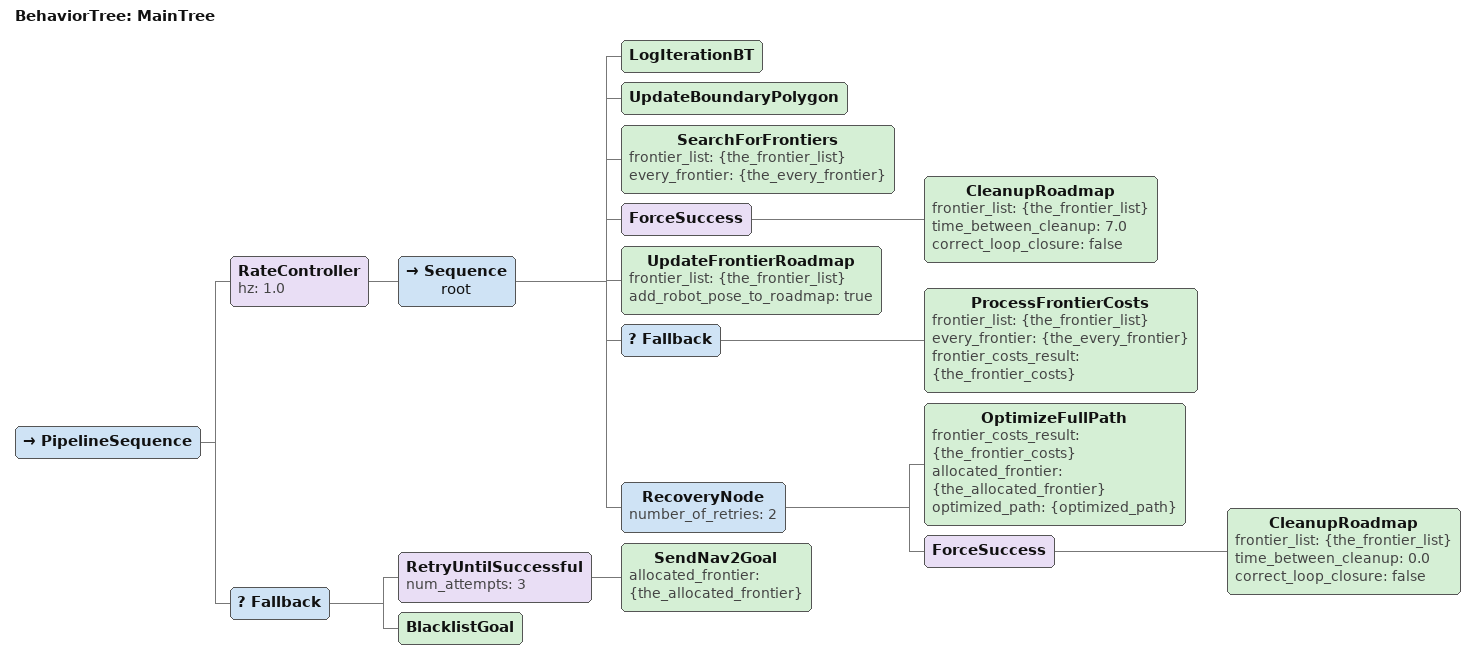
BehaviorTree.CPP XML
<root BTCPP_format="4">
    <BehaviorTree ID="MainTree">
        <PipelineSequence>
            <RateController hz="1.0">
                <Sequence name="root">
                    <LogIterationBT />
                    <UpdateBoundaryPolygon />
                    <SearchForFrontiers frontier_list="{the_frontier_list}" every_frontier="{the_every_frontier}"/>
                    <ForceSuccess>
                        <CleanupRoadmap frontier_list="{the_frontier_list}" time_between_cleanup="7.0" correct_loop_closure="false"/>
                    </ForceSuccess>
                    <UpdateFrontierRoadmap frontier_list="{the_frontier_list}" add_robot_pose_to_roadmap="true"/>
                    <Fallback>
                        <ProcessFrontierCosts frontier_list="{the_frontier_list}" every_frontier="{the_every_frontier}" frontier_costs_result="{the_frontier_costs}"/>
                        <!-- The below node is a fallback in case roadmap planning fails. It should use Grid based planning (TODO: suchetan) -->
                    </Fallback>

                    <!-- Try to optimize the full path. If failing, cleanup roadmap and retry. -->
                    <RecoveryNode number_of_retries="2">
                        <OptimizeFullPath frontier_costs_result="{the_frontier_costs}" allocated_frontier="{the_allocated_frontier}" optimized_path="{optimized_path}"/>
                        <ForceSuccess>
                            <CleanupRoadmap frontier_list="{the_frontier_list}" time_between_cleanup="0.0" correct_loop_closure="false"/>
                        </ForceSuccess>
                    </RecoveryNode>
                </Sequence>
            </RateController>

            <!-- Send nav2 goal and wait for termination. Retry this 3 times on failure. If still failing, blacklist goal. -->
            <Fallback>
                <RetryUntilSuccessful num_attempts="3">
                    <SendNav2Goal allocated_frontier="{the_allocated_frontier}"/>
                </RetryUntilSuccessful>
                <BlacklistGoal/>
            </Fallback>
        </PipelineSequence>
    </BehaviorTree>
</root>
